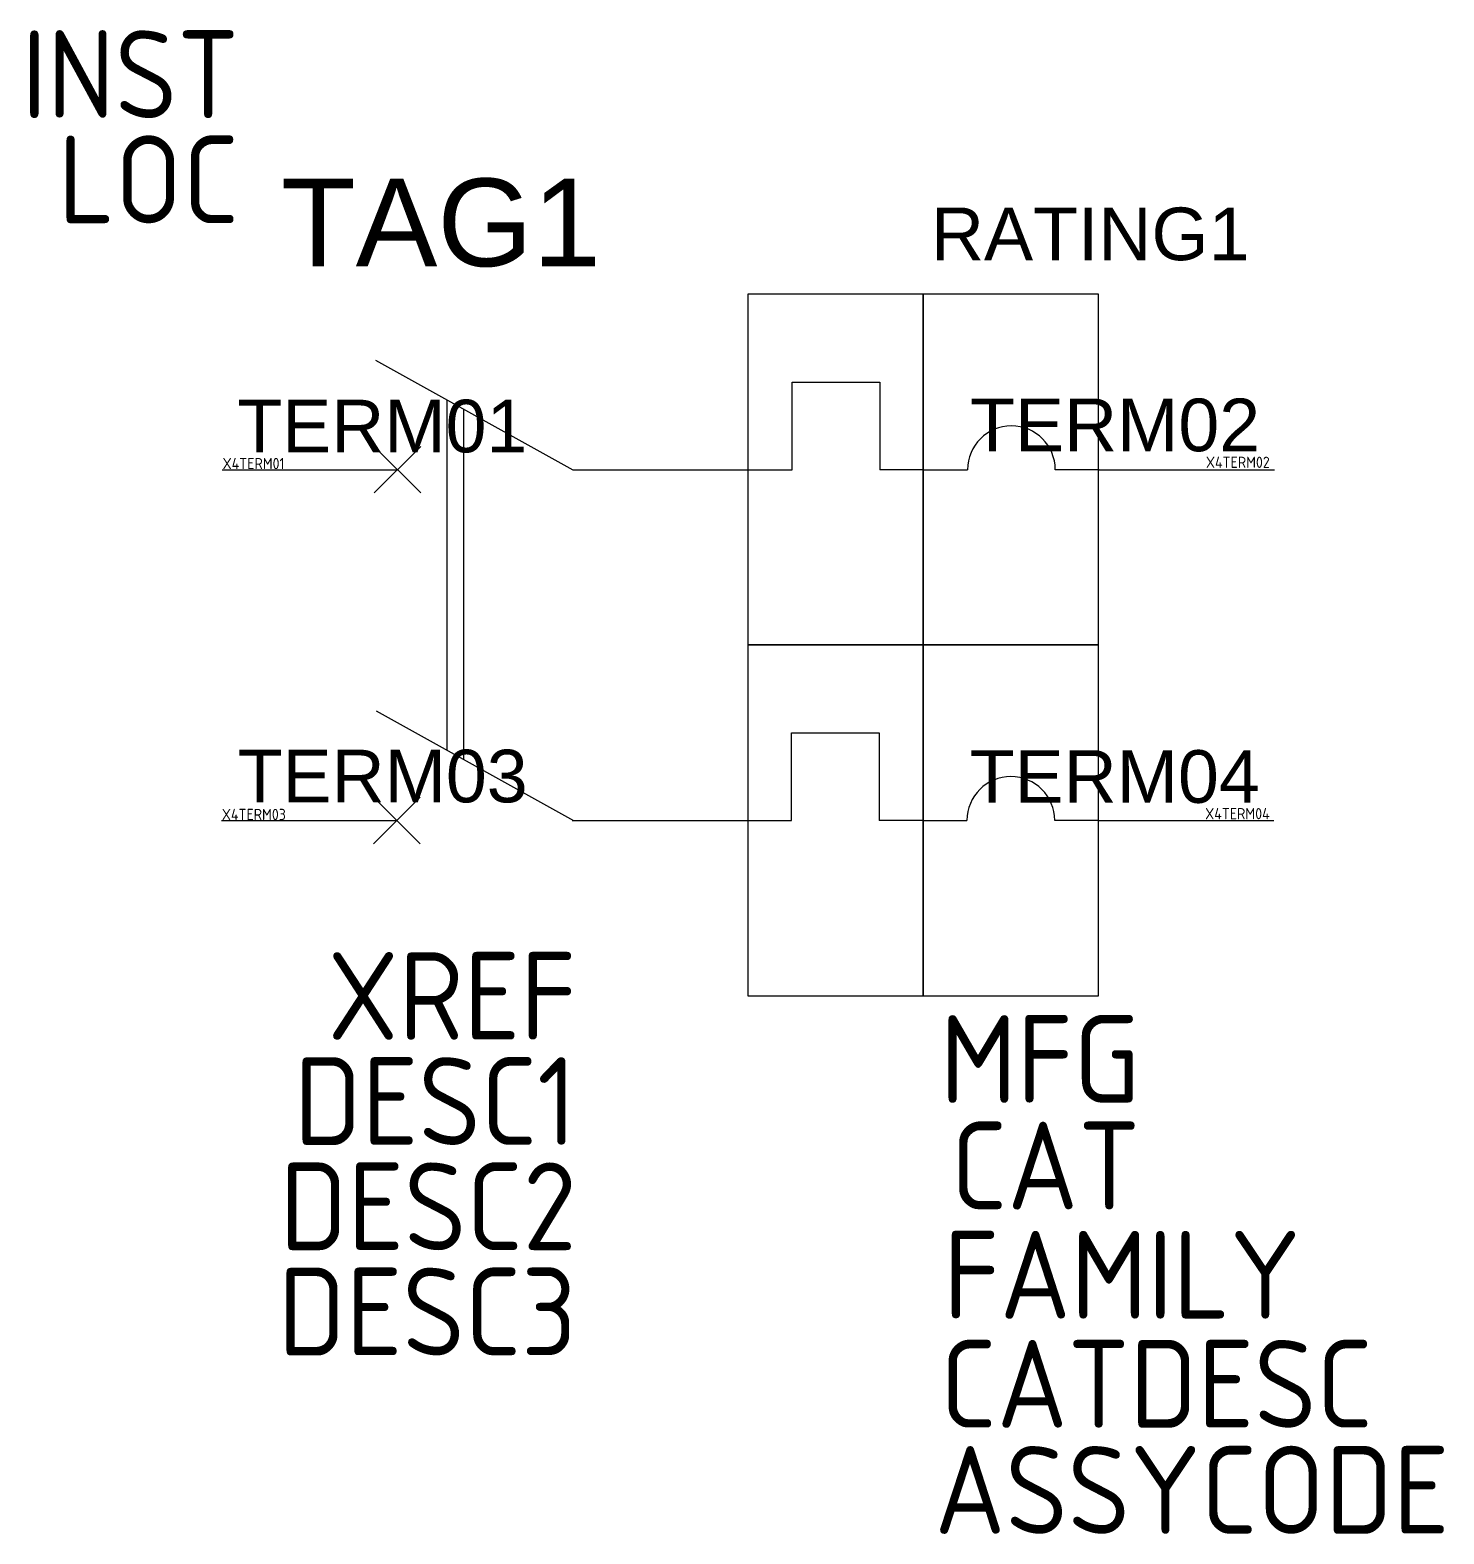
# Model space of a CAD drawing. Header units: millimetres. Extents: x -24 to 16.3, y -27.3 to 15.5.
import ezdxf
from ezdxf.enums import TextEntityAlignment as Align

# ---------------------------------------------------------------- set-up
doc = ezdxf.new("R2010")
doc.units = ezdxf.units.MM
doc.styles.get("Standard").update_dxf_attribs({"font": 'ARIAL.TTF'})
doc.styles.add('WD_IEC', font='ISOCP2.shx', dxfattribs={"width": 0.9, "height": 4})

msp = doc.modelspace()

# ---------------------------------------------------------------- linework, layer by layer
for p, q in [((-14.107, 6.125), (-8.482, 3)), ((-2.232, 3), (-2.232, 5.5)), ((-2.232, 5.5), (0.268, 5.5)), ((0.268, 5.5), (0.268, 3)), ((-12.062, -5.001), (-12.062, 4.989)), ((-11.588, -5.265), (-11.588, 4.726)), ((-12.819, 2.337), (-14.145, 3.663)), ((-14.145, 2.337), (-12.819, 3.663)), ((-18.482, 3), (-13.482, 3)), ((-8.482, 3), (-3.482, 3)), ((-3.482, 3), (-2.232, 3)), ((1.518, 3), (0.268, 3)), ((1.518, 3), (2.768, 3)), ((6.518, 3), (5.268, 3)), ((6.518, 3), (11.518, 3)), ((-14.089, -3.875), (-8.464, -7)), ((-2.249, -7), (-2.249, -4.5)), ((-2.249, -4.5), (0.251, -4.5)), ((0.251, -4.5), (0.251, -7)), ((-12.836, -7.663), (-14.162, -6.337)), ((-14.162, -7.663), (-12.836, -6.337)), ((-18.499, -7), (-13.499, -7)), ((-8.499, -7), (-3.499, -7)), ((-3.499, -7), (-2.249, -7)), ((1.501, -7), (0.251, -7)), ((1.501, -7), (2.751, -7)), ((6.501, -7), (5.251, -7)), ((6.501, -7), (11.501, -7))]:
    msp.add_line(p, q)
for points in [[(-3.5, -1.996), (1.5, -1.996), (1.5, 8.004), (-3.5, 8.004)], [(1.5, -1.996), (6.5, -1.996), (6.5, 8.004), (1.5, 8.004)], [(-3.5, -11.996), (1.5, -11.996), (1.5, -1.996), (-3.5, -1.996)], [(1.5, -11.996), (6.5, -11.996), (6.5, -1.996), (1.5, -1.996)]]:
    msp.add_lwpolyline(points, close=True)
for centre in [(4.018, 3), (4.001, -7)]:
    msp.add_arc(centre, 1.25, 0, 180)

# ---------------------------------------------------------------- texts
at = {"style": 'WD_IEC', "flags": 1}
for tag, height, p in [('INST', 2.5, (-17.994, 13.026)), ('LOC', 2.5, (-17.994, 10.026)), ('X4TERM02', 0.32, (11.38, 3.052)), ('X4TERM04', 0.32, (11.378, -6.966)), ('MFG', 2.5, (7.689, -15.05)), ('DESC1', 2.5, (-8.373, -16.251)), ('CAT', 2.5, (7.689, -18.088)), ('DESC2', 2.5, (-8.373, -19.251)), ('DESC3', 2.5, (-8.373, -22.251))]:
    msp.add_attdef(tag, text='', height=height, dxfattribs=at).set_placement(p, align=Align.RIGHT)
for tag, p, s, height in [('TAG1', (-16.806, 8.801), 'Q', 2.5), ('TERM01', (-18.046, 3.495), '1', 1.5), ('TERM03', (-18.037, -6.484), '3', 1.5)]:
    msp.add_attdef(tag, p, s, height=height)
for tag, text, p in [('RATING1', '', (10.804, 8.974)), ('TERM02', '2', (11.106, 3.527)), ('TERM04', '4', (11.095, -6.497))]:
    msp.add_attdef(tag, text=text, height=1.5).set_placement(p, align=Align.RIGHT)
for tag, p, s, height in [('X4TERM01', (-18.466, 3.016), '', 0.32), ('X4TERM03', (-18.487, -6.988), '', 0.32), ('FAMILY', (2.076, -21.202), 'CB_ACKO', 2.5), ('CATDESC', (1.987, -24.311), '', 2.5), ('ASSYCODE', (1.825, -27.336), '', 2.5)]:
    msp.add_attdef(tag, p, s, height=height, dxfattribs=at)
at = {"lineweight": 15, "style": 'WD_IEC', "flags": 1}
msp.add_attdef('XREF', text='', height=2.5, dxfattribs=at).set_placement((-8.373, -13.251), align=Align.RIGHT)

doc.saveas('drawing.dxf')
